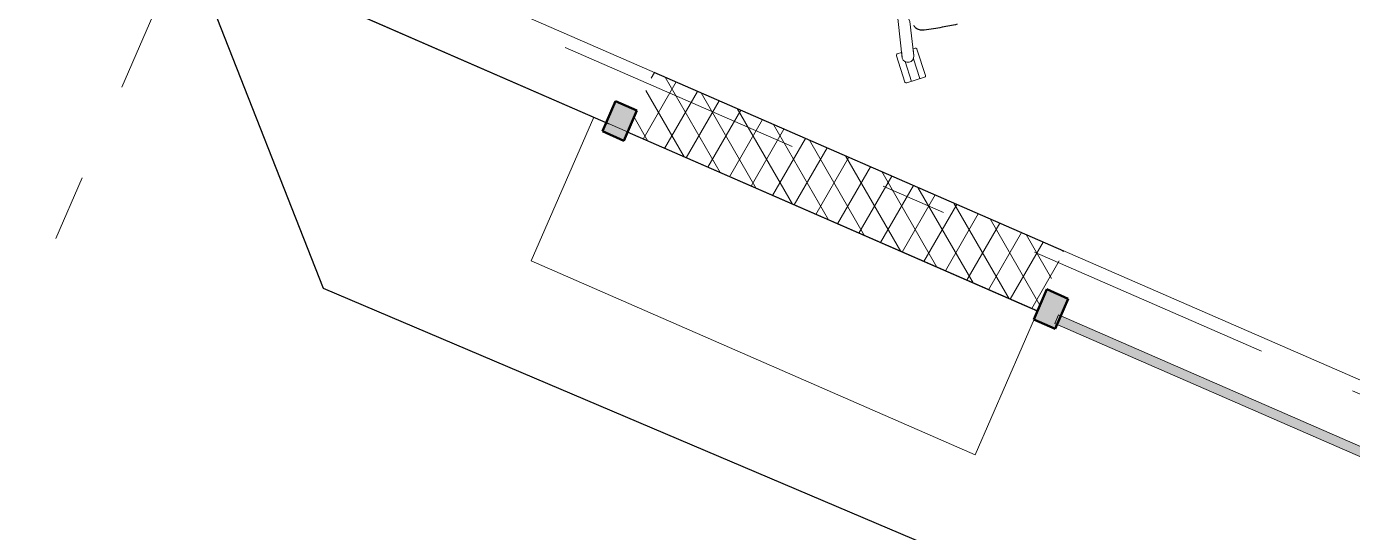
# Model space of a CAD drawing. Header units: millimetres. Extents: x -50172 to 90294, y -80883 to 25069.
# Drawn here: x 31646 to 34478, y -15047 to -13966 of the extents above; entities that cross this region are included whole.
import ezdxf
from ezdxf.enums import TextEntityAlignment as Align

# ---------------------------------------------------------------- set-up
doc = ezdxf.new("R2010")
doc.units = ezdxf.units.MM
doc.header["$MEASUREMENT"] = 0
doc.linetypes.add('Double Dashed', pattern=[1093.611073, 529.166651, -211.666656, 141.111112, -211.666656])
for name, color, linetype in [('A-15-MG_Structural_Grid', 7, 'Continuous'), ('A-20-M_Floor_Slab', 7, 'Continuous'), ('A-25-M_Curtain_Wall', 7, 'Continuous'), ('A-25-M_Wall_Ext', 7, 'Continuous')]:
    doc.layers.add(name, color=color, linetype=linetype)
for name, color, linetype, lineweight, true_color in [('A-15-MG_Structural_Grid_Pen_No__163', 7, 'Continuous', 0, 0x750077), ('A-25-M_Curtain_Wall_Pen_No__144', 7, 'Continuous', 0, 0xc8c8c8), ('A-25-M_Curtain_Wall_Pen_No__165', 7, 'Continuous', 0, 0x006060), ('A-25-M_Curtain_Wall_Pen_No__27', 7, 'Continuous', 50, 0x2a2a2a), ('A-25-M_Curtain_Wall_Pen_No__43', 7, 'Continuous', 30, 0x444444), ('A-25-M_Wall_Ext_Pen_No__63', 7, 'Continuous', 20, 0x606060)]:
    doc.layers.add(name, color=color, linetype=linetype, lineweight=lineweight, true_color=true_color)
for name, color, linetype, lineweight in [('A-20-M_Floor_Slab_Pen_No__89', 8, 'Continuous', 20), ('A-25-M_Curtain_Wall_Pen_No__1', 7, 'Continuous', 13), ('A-25-M_Curtain_Wall_Pen_No__85', 8, 'Continuous', 20), ('A-35-M_FFE_Loose_SIEMENS P2_Pen_No__5', 7, 'Continuous', 25), ('A-35-M_FFE_Loose_SIEMENS P2_Pen_No__9', 7, 'Continuous', 13)]:
    doc.layers.add(name, color=color, linetype=linetype, lineweight=lineweight)
doc.styles.add('GENERATED_STYLE_4', font='')
doc.styles.get('GENERATED_STYLE_4').set_extended_font_data('Swis721 BT')
doc.dimstyles.new('GENERATED_STYLE__2', dxfattribs={"dimtxt": 0.18, "dimasz": 273.6, "dimexe": 0.18, "dimexo": 0.0625, "dimgap": 0.09, "dimtad": 0, "dimtih": 1, "dimtoh": 1, "dimdec": 4, "dimzin": 0, "dimdsep": 46, "dimcen": 0.09, "dimadec": 0, "dimazin": 0, "dimtfac": 1, "dimtdec": 4, "dimtmove": 0, "dimatfit": 3, "dimldrblk": 'ARROWHEAD_5', "dimfxl": 1, "dimtolj": 1, "dimtzin": 0, "dimarcsym": 0})

# ---------------------------------------------------------------- blocks, each defined once
blk = doc.blocks.new('Slab_1_1', base_point=(7696.6, 5872.1))
at = {"layer": 'A-20-M_Floor_Slab_Pen_No__89', "linetype": 'Continuous', "flags": 128}
blk.add_lwpolyline([(19410.6, 17348.4), (53757.3, 2371.5), (53656.1, 2139.5), (53757, 2095.5), (46643.5, -14217.9), (43630.2, -12903.9), (41531.9, -17715.8), (41504.6, -17778.4), (31982.9, -13626.4), (12656.3, -5199.1)], dxfattribs=at)
blk = doc.blocks.new('Curtain Wall_3_1')
at = {"layer": 'A-25-M_Curtain_Wall', "linetype": 'Continuous', "lineweight": 0, "true_color": 0x000000}
h = blk.add_hatch(dxfattribs=at)
h.set_pattern_fill('Batt_Insulation_0001', color=178, style=0, pattern_type=2)
h.set_pattern_definition([(60, (0, 0), (-43.30127, 25), []), (120, (0, 0), (43.30127, 25), [])])
h.paths.add_polyline_path([(32929.8, -14192.3), (33805.2, -14574), (33861.1, -14445.7), (32985.7, -14064)])
at = {"layer": 'A-25-M_Curtain_Wall_Pen_No__144', "linetype": 'Continuous'}
for points in [[(32922, -14210.2), (32949.9, -14146), (32904.1, -14126), (32876.1, -14190.2)], [(33843.2, -14611.9), (33871.2, -14547.7), (33825.3, -14527.7), (33797.4, -14591.9)]]:
    blk.add_hatch(color=256, dxfattribs=at).paths.add_polyline_path(points)
at = {"layer": 'A-25-M_Curtain_Wall_Pen_No__165', "linetype": 'Continuous', "lineweight": 0, "true_color": 0x001818}
for points in [[(32003.9, -13788.6), (32888.5, -14174.3), (32888.9, -14173.4), (32004.3, -13787.7)], [(34735.2, -14968.1), (33850.6, -14582.4), (33842.6, -14600.7), (34727.2, -14986.4)]]:
    blk.add_hatch(color=168, dxfattribs=at).paths.add_polyline_path(points)
at = {"layer": 'A-25-M_Curtain_Wall_Pen_No__1', "linetype": 'Continuous'}
for p, q in [((32003.9, -13788.6), (32888.5, -14174.3)), ((32888.9, -14173.4), (32004.3, -13787.7)), ((32888.5, -14174.3), (32888.9, -14173.4)), ((33850.6, -14582.4), (33842.6, -14600.7)), ((34735.2, -14968.1), (33850.6, -14582.4)), ((33842.6, -14600.7), (34727.2, -14986.4))]:
    blk.add_line(p, q, dxfattribs=at)
at = {"layer": 'A-25-M_Curtain_Wall_Pen_No__27', "linetype": 'Continuous'}
for p, q in [((32904.1, -14126), (32876.1, -14190.2)), ((32949.9, -14146), (32904.1, -14126)), ((32922, -14210.2), (32949.9, -14146)), ((32876.1, -14190.2), (32922, -14210.2)), ((33825.3, -14527.7), (33797.4, -14591.9)), ((33871.2, -14547.7), (33825.3, -14527.7)), ((33843.2, -14611.9), (33871.2, -14547.7)), ((33797.4, -14591.9), (33843.2, -14611.9))]:
    blk.add_line(p, q, dxfattribs=at)
at = {"layer": 'A-25-M_Curtain_Wall_Pen_No__43', "linetype": 'Continuous'}
for p, q in [((32985.7, -14064), (33861.1, -14445.7)), ((33805.2, -14574), (32929.8, -14192.3))]:
    blk.add_line(p, q, dxfattribs=at)
blk = doc.blocks.new('Shutter Rectangular 19_2')
at = {"layer": 'A-25-M_Wall_Ext_Pen_No__63', "linetype": 'Continuous'}
for p, q in [((1035, 335), (0, 335)), ((0, 335), (0, 0)), ((1035, 0), (1035, 335)), ((0, 0), (1035, 0))]:
    blk.add_line(p, q, dxfattribs=at)
blk = doc.blocks.new('Standard grid marker')
at = {"layer": 'A-15-MG_Structural_Grid_Pen_No__163', "linetype": 'Double Dashed'}
blk.add_line((1000, 0), (29726, 0), dxfattribs=at)
at = {"layer": 'A-15-MG_Structural_Grid_Pen_No__163', "style": 'GENERATED_STYLE_4'}
for tag, p in [('AC_MarkerText_1_0', (-500, 41.2)), ('AC_MarkerText_1_1', (31226, 41.2))]:
    blk.add_attdef(tag, text='', height=350, rotation=90, dxfattribs=at).set_placement(p, align=Align.MIDDLE_CENTER)
blk = doc.blocks.new('Standard grid marker_3')
at = {"layer": 'A-15-MG_Structural_Grid_Pen_No__163', "linetype": 'Double Dashed'}
blk.add_line((1000, 0), (74254.8, 0), dxfattribs=at)
at = {"layer": 'A-15-MG_Structural_Grid_Pen_No__163', "style": 'GENERATED_STYLE_4'}
for tag, p in [('AC_MarkerText_1_0', (-500, 43.4)), ('AC_MarkerText_1_1', (75754.8, 43.4))]:
    blk.add_attdef(tag, text='', height=350, rotation=360, dxfattribs=at).set_placement(p, align=Align.MIDDLE_CENTER)
blk = doc.blocks.new('ARROWHEAD_5')
at = {"color": 0, "linetype": 'Continuous', "lineweight": 0}
blk.add_line((0, 0), (-1, 0), dxfattribs=at)
blk.add_solid([(-1, 0.2679), (0, 0), (-1, -0.2679), (-1, 0.2679)], dxfattribs=at)

msp = doc.modelspace()

# ---------------------------------------------------------------- linework, layer by layer
at = {"layer": 'A-35-M_FFE_Loose_SIEMENS P2_Pen_No__5', "linetype": 'Continuous', "flags": 128}
msp.add_lwpolyline([(33634.1, -13961.7, -0.009371), (33601.7, -13968.1, -0.001836), (33583.4, -13971.2, -0.017544), (33563.3, -13973.9, -0.062714), (33553.3, -13973.6, -0.149282), (33545.6, -13969.9, -0.092841), (33541.3, -13964.2, -0.049327)], format="xyb", dxfattribs=at)
at = {"layer": 'A-35-M_FFE_Loose_SIEMENS P2_Pen_No__9', "linetype": 'Continuous'}
for p, q in [((33536.2, -14083.6), (33522.6, -14041.4)), ((33554.2, -14077.7), (33540.4, -14035.2))]:
    msp.add_line(p, q, dxfattribs=at)
at = {"layer": 'A-35-M_FFE_Loose_SIEMENS P2_Pen_No__9', "linetype": 'Continuous', "flags": 128}
for points in [[(33503.2, -13916.4), (33516.6, -14034, 0.92197), (33541.2, -14028.9), (33532.8, -13955.7), (33520.5, -13928.6), (33508.3, -13923.6, -0.207366), (33505.6, -13920.8), (33503.6, -13917.1)], [(33514.6, -14022.2), (33506, -14025, 0.435017), (33504.2, -14029), (33522.3, -14084.9, 0.414214), (33526.1, -14086.8), (33564.2, -14074.5, 0.414214), (33566.1, -14070.7), (33547.9, -14014.6, 0.414214), (33544.1, -14012.7), (33539.5, -14014.1), (33541.2, -14029, -0.917674), (33516.6, -14034), (33515.3, -14022.3)]]:
    msp.add_lwpolyline(points, format="xyb", close=True, dxfattribs=at)

# ---------------------------------------------------------------- block references
at = {"layer": 'A-15-MG_Structural_Grid', "color": 8, "linetype": 'Continuous', "lineweight": 15, "zscale": 1000}
for name, p, rotation in [('Standard grid marker', (42514.2, 10362.5), 246.440411583993), ('Standard grid marker_3', (-1201.2, 813.7), 336.440411583993)]:
    msp.add_blockref(name, p, dxfattribs=dict(at, rotation=rotation))
at = {"layer": 'A-20-M_Floor_Slab', "color": 8, "linetype": 'Continuous', "lineweight": 20}
msp.add_blockref('Slab_1_1', (7696.6, 5872.1), dxfattribs=at)
at = {"layer": 'A-25-M_Curtain_Wall', "linetype": 'Continuous', "lineweight": 0}
msp.add_blockref('Curtain Wall_3_1', (0, 0), dxfattribs=at)
at = {"layer": 'A-25-M_Wall_Ext', "color": 251, "linetype": 'Continuous', "lineweight": 20, "true_color": 0x606060, "zscale": 1000, "rotation": 336.4404115839932}
msp.add_blockref('Shutter Rectangular 19_2', (32723.8, -14467.2), dxfattribs=at)

# ---------------------------------------------------------------- leaders
at = {"layer": 'A-25-M_Curtain_Wall_Pen_No__85', "linetype": 'Continuous', "annotation_type": 0, "has_hookline": 1, "hookline_direction": 0, "text_width": 1535.7, "horizontal_direction": (0.917019, -0.398843, 0)}
msp.add_leader([(31986.7, -13780.6), (32279.9, -14524.9), (34295.5, -15381.3)], dimstyle='GENERATED_STYLE__2', dxfattribs=at)

doc.saveas('drawing.dxf')
